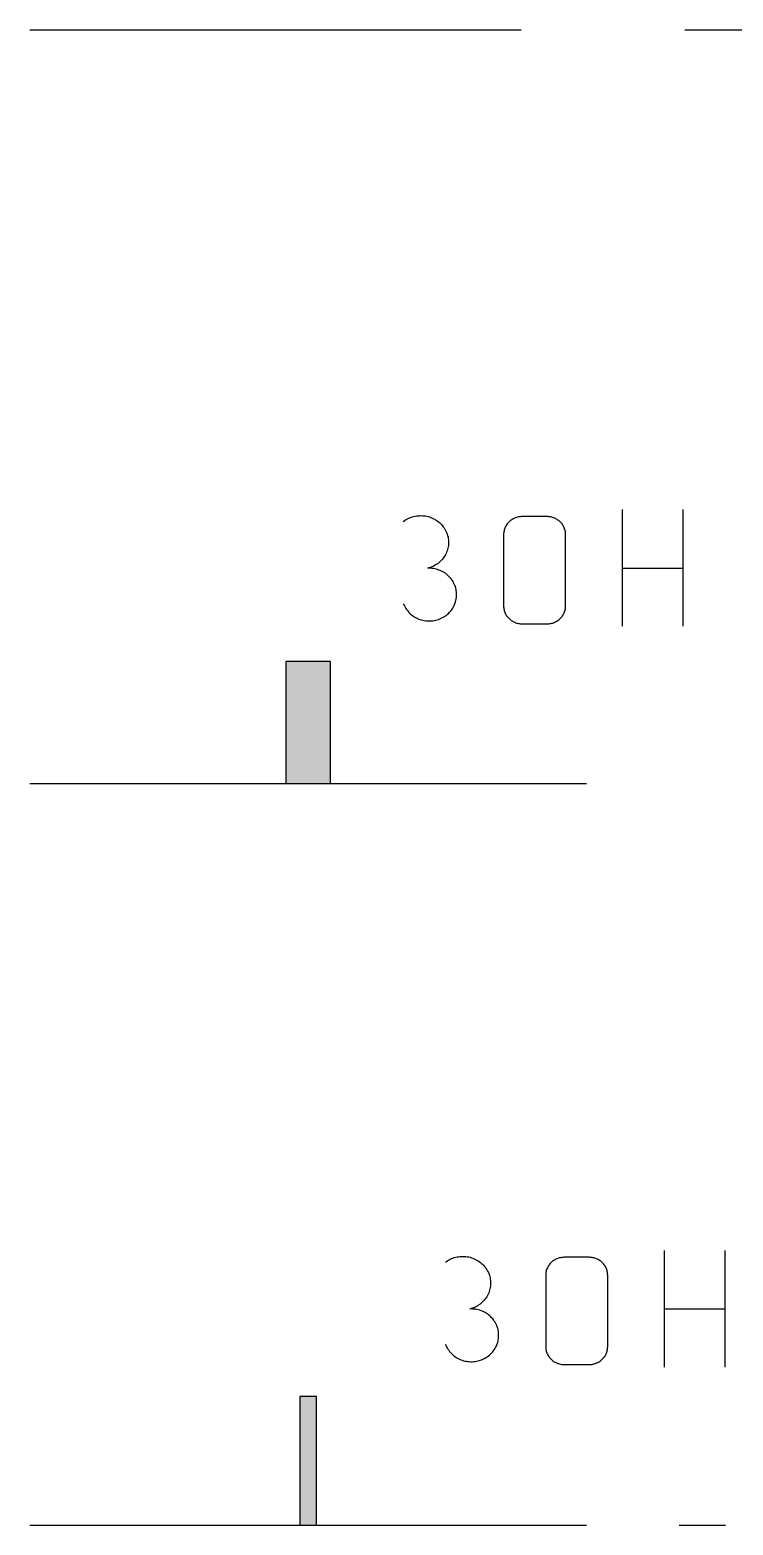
# Model space of a CAD drawing. Extents: x -2918 to -212, y 225 to 5715.
# Drawn here: x -475.18 to -469.04, y 924.28 to 937.34 of the extents above; entities that cross this region are included whole.
import ezdxf

# ---------------------------------------------------------------- set-up
doc = ezdxf.new("R2010")
doc.units = 0
doc.layers.get('0').update_dxf_attribs({"linetype": 'CONTINUOUS'})

# ---------------------------------------------------------------- blocks, each defined once
blk = doc.blocks.new('УСЛ__ОБОЗНАЧЕНИЯ_ГЕО_2')
at = {"linetype": 'CONTINUOUS'}
for points in [[(2.972, -100.24), (2.581, -100.24), (2.581, -101.306), (2.972, -101.306)], [(2.848, -106.66), (2.704, -106.66), (2.704, -107.782), (2.848, -107.782)]]:
    blk.add_hatch(color=18, dxfattribs=at).paths.add_polyline_path(points)
at = {"color": 18, "linetype": 'CONTINUOUS'}
for p, q in [((0.348, -94.723), (4.635, -94.723)), ((6.064, -94.723), (10.351, -94.723)), ((3.637, -98.996), (3.649, -98.99)), ((3.649, -98.99), (3.66, -98.985)), ((3.66, -98.985), (3.672, -98.98)), ((3.672, -98.98), (3.684, -98.976)), ((3.684, -98.976), (3.696, -98.973)), ((3.696, -98.973), (3.709, -98.97)), ((3.709, -98.97), (3.721, -98.968)), ((3.721, -98.968), (3.734, -98.966)), ((3.734, -98.966), (3.746, -98.966)), ((3.746, -98.966), (3.759, -98.965)), ((3.759, -98.965), (3.772, -98.966)), ((3.772, -98.966), (3.785, -98.967)), ((3.785, -98.967), (3.797, -98.968)), ((3.797, -98.968), (3.81, -98.971)), ((3.81, -98.971), (3.822, -98.974)), ((3.822, -98.974), (3.834, -98.977)), ((3.834, -98.977), (3.846, -98.981)), ((3.846, -98.981), (3.858, -98.986)), ((3.858, -98.986), (3.869, -98.992)), ((4.578, -98.987), (4.57, -98.991)), ((4.585, -98.984), (4.578, -98.987)), ((4.593, -98.982), (4.585, -98.984)), ((4.601, -98.979), (4.593, -98.982)), ((4.61, -98.977), (4.601, -98.979)), ((4.618, -98.976), (4.61, -98.977)), ((4.626, -98.975), (4.618, -98.976)), ((4.635, -98.974), (4.626, -98.975)), ((4.644, -98.974), (4.635, -98.974)), ((4.86, -98.974), (4.644, -98.974)), ((4.869, -98.974), (4.86, -98.974)), ((4.877, -98.975), (4.869, -98.974)), ((4.885, -98.976), (4.877, -98.975)), ((4.894, -98.977), (4.885, -98.976)), ((4.902, -98.979), (4.894, -98.977)), ((4.91, -98.982), (4.902, -98.979)), ((4.918, -98.984), (4.91, -98.982)), ((4.926, -98.987), (4.918, -98.984)), ((4.934, -98.991), (4.926, -98.987)), ((5.515, -98.913), (5.515, -99.932)), ((6.045, -98.913), (6.045, -99.932)), ((3.606, -99.016), (3.616, -99.009)), ((3.616, -99.009), (3.626, -99.002)), ((3.626, -99.002), (3.637, -98.996)), ((3.869, -98.992), (3.881, -98.997)), ((3.881, -98.997), (3.891, -99.004)), ((3.891, -99.004), (3.902, -99.011)), ((3.902, -99.011), (3.912, -99.018)), ((3.912, -99.018), (3.922, -99.026)), ((3.922, -99.026), (3.931, -99.035)), ((3.931, -99.035), (3.939, -99.044)), ((3.939, -99.044), (3.947, -99.053)), ((3.947, -99.053), (3.955, -99.063)), ((3.955, -99.063), (3.962, -99.073)), ((3.962, -99.073), (3.969, -99.084)), ((3.969, -99.084), (3.975, -99.094)), ((3.975, -99.094), (3.98, -99.106)), ((3.98, -99.106), (3.985, -99.117)), ((3.985, -99.117), (3.989, -99.128)), ((4.482, -99.114), (4.481, -99.122)), ((4.483, -99.106), (4.482, -99.114)), ((4.485, -99.098), (4.483, -99.106)), ((4.487, -99.09), (4.485, -99.098)), ((4.489, -99.082), (4.487, -99.09)), ((4.492, -99.074), (4.489, -99.082)), ((4.495, -99.066), (4.492, -99.074)), ((4.499, -99.059), (4.495, -99.066)), ((4.503, -99.052), (4.499, -99.059)), ((4.507, -99.045), (4.503, -99.052)), ((4.512, -99.038), (4.507, -99.045)), ((4.517, -99.032), (4.512, -99.038)), ((4.523, -99.026), (4.517, -99.032)), ((4.529, -99.02), (4.523, -99.026)), ((4.535, -99.014), (4.529, -99.02)), ((4.541, -99.009), (4.535, -99.014)), ((4.548, -99.004), (4.541, -99.009)), ((4.555, -98.999), (4.548, -99.004)), ((4.562, -98.995), (4.555, -98.999)), ((4.57, -98.991), (4.562, -98.995)), ((4.941, -98.995), (4.934, -98.991)), ((4.949, -98.999), (4.941, -98.995)), ((4.955, -99.004), (4.949, -98.999)), ((4.962, -99.009), (4.955, -99.004)), ((4.969, -99.014), (4.962, -99.009)), ((4.975, -99.02), (4.969, -99.014)), ((4.981, -99.026), (4.975, -99.02)), ((4.986, -99.032), (4.981, -99.026)), ((4.991, -99.038), (4.986, -99.032)), ((4.996, -99.045), (4.991, -99.038)), ((5.001, -99.052), (4.996, -99.045)), ((5.005, -99.059), (5.001, -99.052)), ((5.008, -99.066), (5.005, -99.059)), ((5.012, -99.074), (5.008, -99.066)), ((5.014, -99.082), (5.012, -99.074)), ((5.017, -99.09), (5.014, -99.082)), ((5.019, -99.098), (5.017, -99.09)), ((5.02, -99.106), (5.019, -99.098)), ((5.022, -99.114), (5.02, -99.106)), ((5.022, -99.122), (5.022, -99.114)), ((3.989, -99.128), (3.993, -99.14)), ((3.995, -99.249), (3.992, -99.261)), ((3.993, -99.14), (3.996, -99.152)), ((3.997, -99.237), (3.995, -99.249)), ((3.996, -99.152), (3.998, -99.164)), ((3.999, -99.225), (3.997, -99.237)), ((3.998, -99.164), (3.999, -99.177)), ((3.999, -99.177), (4, -99.188)), ((4, -99.213), (3.999, -99.225)), ((4, -99.188), (4, -99.201)), ((4, -99.201), (4, -99.213)), ((4.481, -99.122), (4.481, -99.13)), ((4.481, -99.13), (4.481, -99.754)), ((5.022, -99.13), (5.022, -99.122)), ((5.022, -99.754), (5.022, -99.13)), ((3.909, -99.382), (3.899, -99.389)), ((3.919, -99.374), (3.909, -99.382)), ((3.928, -99.366), (3.919, -99.374)), ((3.937, -99.357), (3.928, -99.366)), ((3.945, -99.347), (3.937, -99.357)), ((3.953, -99.338), (3.945, -99.347)), ((3.96, -99.328), (3.953, -99.338)), ((3.967, -99.317), (3.96, -99.328)), ((3.973, -99.307), (3.967, -99.317)), ((3.979, -99.296), (3.973, -99.307)), ((3.984, -99.284), (3.979, -99.296)), ((3.988, -99.273), (3.984, -99.284)), ((3.992, -99.261), (3.988, -99.273)), ((3.83, -99.422), (3.818, -99.425)), ((3.831, -99.425), (3.818, -99.425)), ((3.843, -99.418), (3.83, -99.422)), ((3.844, -99.425), (3.831, -99.425)), ((3.854, -99.413), (3.843, -99.418)), ((3.856, -99.426), (3.844, -99.425)), ((3.866, -99.408), (3.854, -99.413)), ((3.869, -99.428), (3.856, -99.426)), ((3.877, -99.402), (3.866, -99.408)), ((3.881, -99.43), (3.869, -99.428)), ((3.888, -99.396), (3.877, -99.402)), ((3.893, -99.433), (3.881, -99.43)), ((3.899, -99.389), (3.888, -99.396)), ((3.905, -99.436), (3.893, -99.433)), ((3.917, -99.44), (3.905, -99.436)), ((3.929, -99.445), (3.917, -99.44)), ((3.94, -99.45), (3.929, -99.445)), ((3.951, -99.456), (3.94, -99.45)), ((3.962, -99.462), (3.951, -99.456)), ((3.973, -99.469), (3.962, -99.462)), ((3.983, -99.476), (3.973, -99.469)), ((3.992, -99.484), (3.983, -99.476)), ((4.001, -99.493), (3.992, -99.484)), ((4.01, -99.502), (4.001, -99.493)), ((4.018, -99.511), (4.01, -99.502)), ((4.026, -99.521), (4.018, -99.511)), ((5.515, -99.423), (6.045, -99.423)), ((4.033, -99.53), (4.026, -99.521)), ((4.04, -99.541), (4.033, -99.53)), ((4.045, -99.551), (4.04, -99.541)), ((4.051, -99.563), (4.045, -99.551)), ((4.055, -99.574), (4.051, -99.563)), ((4.06, -99.585), (4.055, -99.574)), ((4.063, -99.597), (4.06, -99.585)), ((4.066, -99.609), (4.063, -99.597)), ((4.068, -99.62), (4.066, -99.609)), ((4.07, -99.633), (4.068, -99.62)), ((4.071, -99.645), (4.07, -99.633)), ((3.606, -99.732), (3.61, -99.743)), ((3.61, -99.743), (3.615, -99.754)), ((3.615, -99.754), (3.621, -99.765)), ((3.621, -99.765), (3.627, -99.775)), ((4.031, -99.783), (4.038, -99.772)), ((4.038, -99.772), (4.044, -99.762)), ((4.044, -99.762), (4.049, -99.751)), ((4.049, -99.751), (4.054, -99.74)), ((4.054, -99.74), (4.058, -99.728)), ((4.058, -99.728), (4.062, -99.717)), ((4.062, -99.717), (4.065, -99.705)), ((4.065, -99.705), (4.068, -99.693)), ((4.068, -99.693), (4.069, -99.681)), ((4.069, -99.681), (4.071, -99.669)), ((4.071, -99.657), (4.071, -99.645)), ((4.071, -99.669), (4.071, -99.657)), ((4.481, -99.754), (4.481, -99.763)), ((4.481, -99.763), (4.482, -99.771)), ((4.482, -99.771), (4.483, -99.779)), ((5.02, -99.779), (5.022, -99.771)), ((5.022, -99.763), (5.022, -99.754)), ((5.022, -99.771), (5.022, -99.763)), ((3.627, -99.775), (3.634, -99.786)), ((3.634, -99.786), (3.642, -99.795)), ((3.642, -99.795), (3.65, -99.805)), ((3.65, -99.805), (3.658, -99.814)), ((3.658, -99.814), (3.667, -99.822)), ((3.667, -99.822), (3.677, -99.831)), ((3.677, -99.831), (3.686, -99.838)), ((3.686, -99.838), (3.697, -99.845)), ((3.697, -99.845), (3.707, -99.852)), ((3.707, -99.852), (3.718, -99.858)), ((3.718, -99.858), (3.729, -99.863)), ((3.729, -99.863), (3.741, -99.868)), ((3.741, -99.868), (3.753, -99.873)), ((3.753, -99.873), (3.765, -99.876)), ((3.765, -99.876), (3.777, -99.879)), ((3.777, -99.879), (3.789, -99.882)), ((3.789, -99.882), (3.802, -99.883)), ((3.802, -99.883), (3.814, -99.885)), ((3.814, -99.885), (3.827, -99.885)), ((3.827, -99.885), (3.84, -99.885)), ((3.84, -99.885), (3.852, -99.884)), ((3.852, -99.884), (3.865, -99.883)), ((3.865, -99.883), (3.877, -99.881)), ((3.877, -99.881), (3.89, -99.878)), ((3.89, -99.878), (3.902, -99.875)), ((3.902, -99.875), (3.914, -99.871)), ((3.914, -99.871), (3.925, -99.867)), ((3.925, -99.867), (3.937, -99.862)), ((3.937, -99.862), (3.948, -99.856)), ((3.948, -99.856), (3.959, -99.85)), ((3.959, -99.85), (3.969, -99.843)), ((3.969, -99.843), (3.98, -99.836)), ((3.98, -99.836), (3.989, -99.828)), ((3.989, -99.828), (3.999, -99.82)), ((3.999, -99.82), (4.007, -99.811)), ((4.007, -99.811), (4.016, -99.802)), ((4.016, -99.802), (4.024, -99.793)), ((4.024, -99.793), (4.031, -99.783)), ((4.483, -99.779), (4.485, -99.787)), ((4.485, -99.787), (4.487, -99.795)), ((4.487, -99.795), (4.489, -99.803)), ((4.489, -99.803), (4.492, -99.81)), ((4.492, -99.81), (4.495, -99.818)), ((4.495, -99.818), (4.499, -99.825)), ((4.499, -99.825), (4.503, -99.833)), ((4.503, -99.833), (4.507, -99.839)), ((4.507, -99.839), (4.512, -99.846)), ((4.512, -99.846), (4.517, -99.853)), ((4.517, -99.853), (4.523, -99.859)), ((4.523, -99.859), (4.529, -99.865)), ((4.529, -99.865), (4.535, -99.87)), ((4.535, -99.87), (4.541, -99.876)), ((4.541, -99.876), (4.548, -99.881)), ((4.548, -99.881), (4.555, -99.885)), ((4.555, -99.885), (4.562, -99.889)), ((4.562, -99.889), (4.57, -99.894)), ((4.57, -99.894), (4.578, -99.897)), ((4.578, -99.897), (4.585, -99.9)), ((4.585, -99.9), (4.593, -99.903)), ((4.593, -99.903), (4.601, -99.905)), ((4.902, -99.905), (4.91, -99.903)), ((4.91, -99.903), (4.918, -99.9)), ((4.918, -99.9), (4.926, -99.897)), ((4.926, -99.897), (4.934, -99.894)), ((4.934, -99.894), (4.941, -99.889)), ((4.941, -99.889), (4.949, -99.885)), ((4.949, -99.885), (4.955, -99.881)), ((4.955, -99.881), (4.962, -99.876)), ((4.962, -99.876), (4.969, -99.87)), ((4.969, -99.87), (4.975, -99.865)), ((4.975, -99.865), (4.981, -99.859)), ((4.981, -99.859), (4.986, -99.853)), ((4.986, -99.853), (4.991, -99.846)), ((4.991, -99.846), (4.996, -99.839)), ((4.996, -99.839), (5.001, -99.833)), ((5.001, -99.833), (5.005, -99.825)), ((5.005, -99.825), (5.008, -99.818)), ((5.008, -99.818), (5.012, -99.81)), ((5.012, -99.81), (5.014, -99.803)), ((5.014, -99.803), (5.017, -99.795)), ((5.017, -99.795), (5.019, -99.787)), ((5.019, -99.787), (5.02, -99.779)), ((4.601, -99.905), (4.61, -99.907)), ((4.61, -99.907), (4.618, -99.908)), ((4.618, -99.908), (4.626, -99.91)), ((4.626, -99.91), (4.635, -99.91)), ((4.635, -99.91), (4.644, -99.91)), ((4.644, -99.91), (4.86, -99.91)), ((4.86, -99.91), (4.869, -99.91)), ((4.869, -99.91), (4.877, -99.91)), ((4.877, -99.91), (4.885, -99.908)), ((4.885, -99.908), (4.894, -99.907)), ((4.894, -99.907), (4.902, -99.905)), ((2.972, -100.24), (2.581, -100.24)), ((2.581, -100.24), (2.581, -101.306)), ((2.972, -101.306), (2.972, -100.24)), ((0.348, -101.306), (5.205, -101.306)), ((2.581, -101.306), (2.972, -101.306)), ((5.882, -105.383), (5.882, -106.402)), ((6.412, -105.383), (6.412, -106.402)), ((3.973, -105.486), (3.983, -105.479)), ((3.983, -105.479), (3.994, -105.472)), ((3.994, -105.472), (4.005, -105.465)), ((4.005, -105.465), (4.016, -105.46)), ((4.016, -105.46), (4.027, -105.454)), ((4.027, -105.454), (4.039, -105.45)), ((4.039, -105.45), (4.051, -105.446)), ((4.051, -105.446), (4.063, -105.442)), ((4.063, -105.442), (4.076, -105.44)), ((4.076, -105.44), (4.088, -105.438)), ((4.088, -105.438), (4.101, -105.436)), ((4.101, -105.436), (4.114, -105.435)), ((4.114, -105.435), (4.127, -105.435)), ((4.127, -105.435), (4.139, -105.435)), ((4.139, -105.435), (4.152, -105.436)), ((4.152, -105.436), (4.164, -105.438)), ((4.164, -105.438), (4.177, -105.44)), ((4.177, -105.44), (4.189, -105.443)), ((4.189, -105.443), (4.202, -105.447)), ((4.202, -105.447), (4.213, -105.451)), ((4.213, -105.451), (4.225, -105.456)), ((4.225, -105.456), (4.237, -105.461)), ((4.237, -105.461), (4.248, -105.467)), ((4.248, -105.467), (4.259, -105.473)), ((4.259, -105.473), (4.269, -105.48)), ((4.269, -105.48), (4.279, -105.488)), ((4.279, -105.488), (4.289, -105.496)), ((4.289, -105.496), (4.298, -105.504)), ((4.298, -105.504), (4.307, -105.513)), ((4.307, -105.513), (4.315, -105.523)), ((4.875, -105.515), (4.87, -105.521)), ((4.88, -105.508), (4.875, -105.515)), ((4.885, -105.501), (4.88, -105.508)), ((4.89, -105.495), (4.885, -105.501)), ((4.896, -105.489), (4.89, -105.495)), ((4.902, -105.483), (4.896, -105.489)), ((4.909, -105.478), (4.902, -105.483)), ((4.915, -105.473), (4.909, -105.478)), ((4.922, -105.469), (4.915, -105.473)), ((4.93, -105.464), (4.922, -105.469)), ((4.937, -105.46), (4.93, -105.464)), ((4.945, -105.457), (4.937, -105.46)), ((4.953, -105.454), (4.945, -105.457)), ((4.961, -105.451), (4.953, -105.454)), ((4.969, -105.449), (4.961, -105.451)), ((4.977, -105.447), (4.969, -105.449)), ((4.985, -105.445), (4.977, -105.447)), ((4.994, -105.444), (4.985, -105.445)), ((5.002, -105.444), (4.994, -105.444)), ((5.011, -105.443), (5.002, -105.444)), ((5.227, -105.443), (5.011, -105.443)), ((5.236, -105.444), (5.227, -105.443)), ((5.244, -105.444), (5.236, -105.444)), ((5.253, -105.445), (5.244, -105.444)), ((5.261, -105.447), (5.253, -105.445)), ((5.269, -105.449), (5.261, -105.447)), ((5.278, -105.451), (5.269, -105.449)), ((5.286, -105.454), (5.278, -105.451)), ((5.293, -105.457), (5.286, -105.454)), ((5.301, -105.46), (5.293, -105.457)), ((5.308, -105.464), (5.301, -105.46)), ((5.316, -105.469), (5.308, -105.464)), ((5.323, -105.473), (5.316, -105.469)), ((5.329, -105.478), (5.323, -105.473)), ((5.336, -105.483), (5.329, -105.478)), ((5.342, -105.489), (5.336, -105.483)), ((5.348, -105.495), (5.342, -105.489)), ((5.354, -105.501), (5.348, -105.495)), ((5.359, -105.508), (5.354, -105.501)), ((5.364, -105.515), (5.359, -105.508)), ((5.368, -105.521), (5.364, -105.515)), ((4.315, -105.523), (4.323, -105.533)), ((4.323, -105.533), (4.33, -105.543)), ((4.33, -105.543), (4.336, -105.553)), ((4.336, -105.553), (4.342, -105.564)), ((4.342, -105.564), (4.348, -105.575)), ((4.348, -105.575), (4.353, -105.586)), ((4.353, -105.586), (4.357, -105.598)), ((4.357, -105.598), (4.36, -105.61)), ((4.36, -105.61), (4.363, -105.622)), ((4.363, -105.622), (4.365, -105.634)), ((4.365, -105.634), (4.367, -105.646)), ((4.367, -105.646), (4.368, -105.658)), ((4.851, -105.575), (4.849, -105.583)), ((4.849, -105.583), (4.849, -105.591)), ((4.849, -105.591), (4.849, -105.599)), ((4.849, -105.599), (4.849, -106.224)), ((4.852, -105.567), (4.851, -105.575)), ((4.854, -105.559), (4.852, -105.567)), ((4.856, -105.551), (4.854, -105.559)), ((4.859, -105.544), (4.856, -105.551)), ((4.863, -105.536), (4.859, -105.544)), ((4.866, -105.529), (4.863, -105.536)), ((4.87, -105.521), (4.866, -105.529)), ((5.372, -105.529), (5.368, -105.521)), ((5.376, -105.536), (5.372, -105.529)), ((5.379, -105.544), (5.376, -105.536)), ((5.382, -105.551), (5.379, -105.544)), ((5.384, -105.559), (5.382, -105.551)), ((5.386, -105.567), (5.384, -105.559)), ((5.388, -105.575), (5.386, -105.567)), ((5.389, -105.583), (5.388, -105.575)), ((5.389, -105.591), (5.389, -105.583)), ((5.39, -105.599), (5.389, -105.591)), ((5.39, -106.224), (5.39, -105.599)), ((4.34, -105.776), (4.334, -105.787)), ((4.346, -105.765), (4.34, -105.776)), ((4.351, -105.754), (4.346, -105.765)), ((4.355, -105.742), (4.351, -105.754)), ((4.359, -105.731), (4.355, -105.742)), ((4.362, -105.719), (4.359, -105.731)), ((4.365, -105.707), (4.362, -105.719)), ((4.366, -105.695), (4.365, -105.707)), ((4.367, -105.682), (4.366, -105.695)), ((4.368, -105.67), (4.367, -105.682)), ((4.368, -105.658), (4.368, -105.67)), ((4.198, -105.891), (4.186, -105.895)), ((4.198, -105.894), (4.186, -105.895)), ((4.21, -105.887), (4.198, -105.891)), ((4.211, -105.895), (4.198, -105.894)), ((4.222, -105.883), (4.21, -105.887)), ((4.223, -105.896), (4.211, -105.895)), ((4.233, -105.878), (4.222, -105.883)), ((4.236, -105.897), (4.223, -105.896)), ((4.245, -105.872), (4.233, -105.878)), ((4.248, -105.899), (4.236, -105.897)), ((4.255, -105.866), (4.245, -105.872)), ((4.261, -105.902), (4.248, -105.899)), ((4.266, -105.859), (4.255, -105.866)), ((4.273, -105.905), (4.261, -105.902)), ((4.276, -105.851), (4.266, -105.859)), ((4.285, -105.91), (4.273, -105.905)), ((4.286, -105.843), (4.276, -105.851)), ((4.296, -105.914), (4.285, -105.91)), ((4.295, -105.835), (4.286, -105.843)), ((4.304, -105.826), (4.295, -105.835)), ((4.312, -105.817), (4.304, -105.826)), ((4.32, -105.807), (4.312, -105.817)), ((4.328, -105.797), (4.32, -105.807)), ((4.334, -105.787), (4.328, -105.797)), ((5.882, -105.892), (6.412, -105.892)), ((4.308, -105.92), (4.296, -105.914)), ((4.319, -105.925), (4.308, -105.92)), ((4.33, -105.932), (4.319, -105.925)), ((4.34, -105.938), (4.33, -105.932)), ((4.35, -105.946), (4.34, -105.938)), ((4.36, -105.954), (4.35, -105.946)), ((4.369, -105.962), (4.36, -105.954)), ((4.377, -105.971), (4.369, -105.962)), ((4.386, -105.98), (4.377, -105.971)), ((4.393, -105.99), (4.386, -105.98)), ((4.4, -106), (4.393, -105.99)), ((4.407, -106.01), (4.4, -106)), ((4.413, -106.021), (4.407, -106.01)), ((4.418, -106.032), (4.413, -106.021)), ((4.423, -106.043), (4.418, -106.032)), ((4.427, -106.055), (4.423, -106.043)), ((4.43, -106.066), (4.427, -106.055)), ((4.433, -106.078), (4.43, -106.066)), ((4.436, -106.09), (4.433, -106.078)), ((4.433, -106.175), (4.435, -106.163)), ((4.435, -106.163), (4.437, -106.151)), ((4.437, -106.102), (4.436, -106.09)), ((4.438, -106.114), (4.437, -106.102)), ((4.437, -106.151), (4.438, -106.139)), ((4.438, -106.126), (4.438, -106.114)), ((4.438, -106.139), (4.438, -106.126)), ((3.973, -106.201), (3.978, -106.213)), ((3.978, -106.213), (3.983, -106.224)), ((3.983, -106.224), (3.989, -106.234)), ((3.989, -106.234), (3.995, -106.245)), ((3.995, -106.245), (4.002, -106.255)), ((4.002, -106.255), (4.009, -106.265)), ((4.009, -106.265), (4.017, -106.274)), ((4.017, -106.274), (4.026, -106.283)), ((4.026, -106.283), (4.034, -106.292)), ((4.034, -106.292), (4.044, -106.3)), ((4.044, -106.3), (4.054, -106.308)), ((4.347, -106.306), (4.357, -106.298)), ((4.357, -106.298), (4.366, -106.289)), ((4.366, -106.289), (4.375, -106.281)), ((4.375, -106.281), (4.383, -106.272)), ((4.383, -106.272), (4.391, -106.262)), ((4.391, -106.262), (4.398, -106.252)), ((4.398, -106.252), (4.405, -106.242)), ((4.405, -106.242), (4.411, -106.231)), ((4.411, -106.231), (4.416, -106.221)), ((4.416, -106.221), (4.422, -106.209)), ((4.422, -106.209), (4.426, -106.198)), ((4.426, -106.198), (4.43, -106.186)), ((4.43, -106.186), (4.433, -106.175)), ((4.849, -106.224), (4.849, -106.232)), ((4.849, -106.232), (4.849, -106.24)), ((4.849, -106.24), (4.851, -106.248)), ((4.851, -106.248), (4.852, -106.256)), ((4.852, -106.256), (4.854, -106.264)), ((4.854, -106.264), (4.856, -106.272)), ((4.856, -106.272), (4.859, -106.28)), ((4.859, -106.28), (4.863, -106.287)), ((4.863, -106.287), (4.866, -106.295)), ((4.866, -106.295), (4.87, -106.302)), ((4.87, -106.302), (4.875, -106.309)), ((5.364, -106.309), (5.368, -106.302)), ((5.368, -106.302), (5.372, -106.295)), ((5.372, -106.295), (5.376, -106.287)), ((5.376, -106.287), (5.379, -106.28)), ((5.379, -106.28), (5.382, -106.272)), ((5.382, -106.272), (5.384, -106.264)), ((5.384, -106.264), (5.386, -106.256)), ((5.386, -106.256), (5.388, -106.248)), ((5.388, -106.248), (5.389, -106.24)), ((5.389, -106.232), (5.39, -106.224)), ((5.389, -106.24), (5.389, -106.232)), ((4.054, -106.308), (4.064, -106.315)), ((4.064, -106.315), (4.074, -106.321)), ((4.074, -106.321), (4.086, -106.327)), ((4.086, -106.327), (4.097, -106.333)), ((4.097, -106.333), (4.108, -106.338)), ((4.108, -106.338), (4.12, -106.342)), ((4.12, -106.342), (4.132, -106.346)), ((4.132, -106.346), (4.144, -106.349)), ((4.144, -106.349), (4.157, -106.351)), ((4.157, -106.351), (4.169, -106.353)), ((4.169, -106.353), (4.182, -106.354)), ((4.182, -106.354), (4.194, -106.355)), ((4.194, -106.355), (4.207, -106.355)), ((4.207, -106.355), (4.22, -106.354)), ((4.22, -106.354), (4.232, -106.353)), ((4.232, -106.353), (4.245, -106.351)), ((4.245, -106.351), (4.257, -106.348)), ((4.257, -106.348), (4.269, -106.345)), ((4.269, -106.345), (4.281, -106.341)), ((4.281, -106.341), (4.293, -106.336)), ((4.293, -106.336), (4.304, -106.331)), ((4.304, -106.331), (4.315, -106.326)), ((4.315, -106.326), (4.326, -106.319)), ((4.326, -106.319), (4.337, -106.313)), ((4.337, -106.313), (4.347, -106.306)), ((4.875, -106.309), (4.88, -106.316)), ((4.88, -106.316), (4.885, -106.322)), ((4.885, -106.322), (4.89, -106.328)), ((4.89, -106.328), (4.896, -106.334)), ((4.896, -106.334), (4.902, -106.34)), ((4.902, -106.34), (4.909, -106.345)), ((4.909, -106.345), (4.915, -106.35)), ((4.915, -106.35), (4.922, -106.355)), ((4.922, -106.355), (4.93, -106.359)), ((4.93, -106.359), (4.937, -106.363)), ((4.937, -106.363), (4.945, -106.366)), ((4.945, -106.366), (4.953, -106.37)), ((4.953, -106.37), (4.961, -106.372)), ((4.961, -106.372), (4.969, -106.375)), ((4.969, -106.375), (4.977, -106.377)), ((4.977, -106.377), (4.985, -106.378)), ((4.985, -106.378), (4.994, -106.379)), ((4.994, -106.379), (5.002, -106.38)), ((5.002, -106.38), (5.011, -106.38)), ((5.011, -106.38), (5.227, -106.38)), ((5.227, -106.38), (5.236, -106.38)), ((5.236, -106.38), (5.244, -106.379)), ((5.244, -106.379), (5.253, -106.378)), ((5.253, -106.378), (5.261, -106.377)), ((5.261, -106.377), (5.269, -106.375)), ((5.269, -106.375), (5.278, -106.372)), ((5.278, -106.372), (5.286, -106.37)), ((5.286, -106.37), (5.293, -106.366)), ((5.293, -106.366), (5.301, -106.363)), ((5.301, -106.363), (5.308, -106.359)), ((5.308, -106.359), (5.316, -106.355)), ((5.316, -106.355), (5.323, -106.35)), ((5.323, -106.35), (5.329, -106.345)), ((5.329, -106.345), (5.336, -106.34)), ((5.336, -106.34), (5.342, -106.334)), ((5.342, -106.334), (5.348, -106.328)), ((5.348, -106.328), (5.354, -106.322)), ((5.354, -106.322), (5.359, -106.316)), ((5.359, -106.316), (5.364, -106.309)), ((2.848, -106.66), (2.704, -106.66)), ((2.704, -106.66), (2.704, -107.782)), ((2.848, -107.782), (2.848, -106.66)), ((0.348, -107.782), (5.205, -107.782)), ((2.704, -107.782), (2.848, -107.782)), ((6.014, -107.782), (6.419, -107.782))]:
    blk.add_line(p, q, dxfattribs=at)

msp = doc.modelspace()

# ---------------------------------------------------------------- block references
msp.add_blockref('УСЛ__ОБОЗНАЧЕНИЯ_ГЕО_2', (-475.527, 1032.066))

doc.saveas('drawing.dxf')
